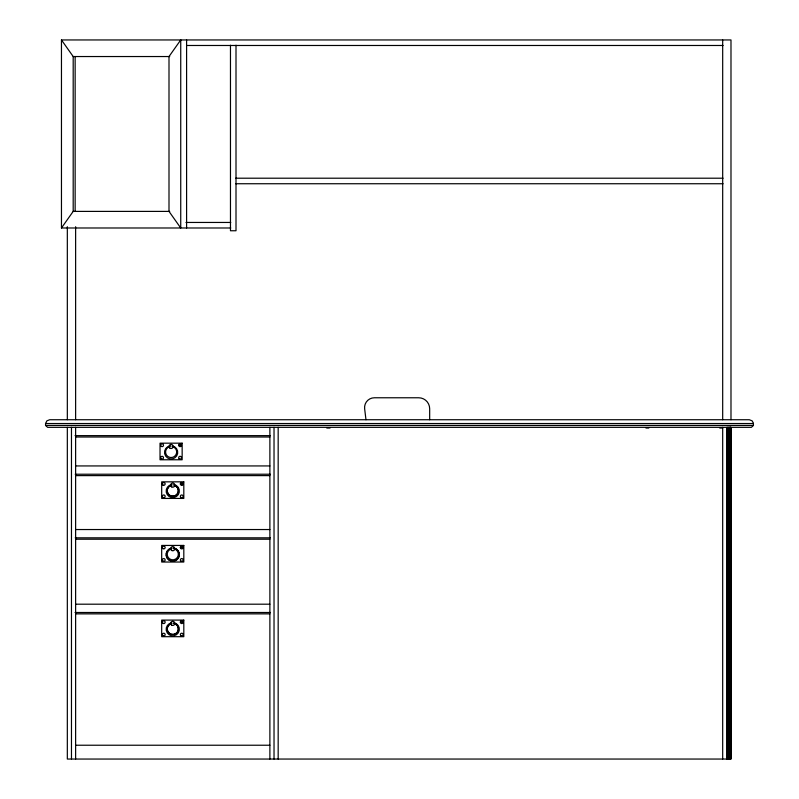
<?xml version="1.0" encoding="UTF-8"?>
<svg xmlns="http://www.w3.org/2000/svg" width="799" height="799" viewBox="0 0 799 799"><rect width="100%" height="100%" fill="white"/><g stroke="black" fill="none" stroke-linecap="round" stroke-linejoin="round"><path stroke-width="1.2" d="M171.735 623.48L171.735 622.751A6.612 6.592 -9.7 0 0 167.221 632.858A6.612 6.592 -9.7 0 0 178.307 632.848A6.612 6.592 -9.7 0 0 173.802 622.751L173.812 623.48A5.583 5.563 -9.7 0 1 177.418 632.029A5.583 5.563 -9.7 0 1 168.13 632.029A5.583 5.563 -9.7 0 1 171.735 623.48A5.583 5.563 -9.7 0 0 168.12 631.989A5.583 5.563 -9.7 0 0 177.418 631.989A5.583 5.563 -9.7 0 0 173.802 623.44M171.735 548.134L171.735 548.823A5.583 5.563 -9.7 0 0 168.13 557.372A5.583 5.563 -9.7 0 0 177.418 557.372A5.583 5.563 -9.7 0 0 173.812 548.823L173.802 548.084A6.612 6.592 -9.7 0 1 178.307 558.191A6.612 6.592 -9.7 0 1 167.231 558.241A6.612 6.592 -9.7 0 1 171.735 548.134L171.735 548.084A6.612 6.592 -9.7 0 0 167.221 558.191A6.612 6.592 -9.7 0 0 178.307 558.191A6.612 6.592 -9.7 0 0 173.812 548.134L173.802 548.084M181.733 485.293L181.743 482.526M45.553 423.53L46.891 420.833L49.698 419.735L749.302 419.735L752.109 420.833L753.367 423.021L753.447 425.438L751.38 427.335L47.62 427.335L45.553 425.438L45.553 423.53L753.447 423.53M230.751 227.985L61.463 227.985L73.188 211.395L73.188 56.539L61.463 39.95L730.985 39.95L730.985 419.735M186.586 45.483L723.095 45.483M73.188 56.539L169.718 56.539M235.735 178.207L723.095 178.207M235.735 183.74L723.095 183.74M73.188 211.395L169.718 211.395M185.957 222.452L230.751 222.452M45.553 425.438L753.447 425.438M326.781 428.024L330.057 428.024M645.932 428.024L648.818 428.024M719.709 428.024L722.715 428.024M75.026 435.635L270.471 435.635M75.625 437.013L269.882 437.013M75.625 465.937L269.882 465.937M75.206 474.226L270.302 474.226M75.625 475.615L269.882 475.615M75.625 529.537L269.882 529.537M75.206 537.827L270.302 537.827M75.625 539.215L269.882 539.215M75.625 604.194L269.882 604.194M75.026 612.493L270.471 612.493M75.625 613.872L269.882 613.872M75.625 745.227L269.882 745.227M178.696 445.253L181.463 445.253A1.378 1.378 0 0 1 179.385 446.451A1.378 1.378 0 0 1 179.395 444.054A1.378 1.378 0 0 1 181.463 445.253M180.354 483.904L183.121 483.914A1.378 1.378 0 0 1 181.043 485.103A1.378 1.378 0 0 1 181.053 482.706A1.378 1.378 0 0 1 183.121 483.914M180.354 547.505L183.121 547.515A1.378 1.378 0 0 0 181.053 546.306A1.378 1.378 0 0 0 181.043 548.703A1.378 1.378 0 0 0 183.121 547.515M180.354 622.171L183.121 622.171A1.378 1.378 0 0 0 181.053 620.973A1.378 1.378 0 0 0 181.043 623.37A1.378 1.378 0 0 0 183.121 622.171M365.972 419.735L364.644 408.748A9.798 9.798 0 0 1 374.371 397.772L418.696 397.772A10.976 10.976 0 0 1 429.672 408.748L429.672 419.735M730.985 427.335L730.985 759.05L67.326 759.05L67.326 427.335M730.745 427.335L730.745 759.05M730.516 427.335L730.516 759.05M730.216 427.335L730.216 759.05M729.857 427.335L729.857 759.05M729.437 427.335L729.437 759.05M728.968 427.335L728.968 759.05M728.468 427.335L728.468 759.05M727.939 427.335L727.939 759.05M727.39 427.335L727.39 759.05M726.83 427.335L726.83 759.05M722.686 39.95L722.686 419.735M722.686 427.335L722.686 759.05M278.172 427.335L278.172 759.05M274.027 427.335L274.027 759.05M269.882 427.335L269.882 759.05M236.005 45.203L236.005 230.751L230.472 230.751L230.472 45.213M186.596 39.95L186.596 227.985M75.625 226.726L75.625 419.735M75.625 427.335L75.625 759.05M75.146 56.539L75.146 211.395M71.471 427.335L71.471 759.05M67.326 226.726L67.326 419.735M61.463 39.95L61.463 227.985M174.681 485.412A5.583 5.563 -9.7 0 1 177.048 494.211A5.583 5.563 -9.7 0 1 167.96 493.472A5.583 5.563 -9.7 0 1 171.735 485.173M170.087 445.872L170.087 446.561A5.583 5.563 -9.7 0 0 166.462 455.07A5.583 5.563 -9.7 0 0 175.76 455.07A5.583 5.563 -9.7 0 0 172.145 446.521L172.155 445.872A6.612 6.592 -9.7 0 1 176.659 455.979A6.612 6.592 -9.7 0 1 165.573 455.979A6.612 6.592 -9.7 0 1 170.087 445.872L170.087 445.872M171.735 484.534L171.735 485.223A5.583 5.563 -9.7 0 0 168.13 493.772A5.583 5.563 -9.7 0 0 177.418 493.772A5.583 5.563 -9.7 0 0 173.812 485.223L173.812 484.534A6.612 6.592 -9.7 0 1 178.317 494.631A6.612 6.592 -9.7 0 1 167.231 494.641A6.612 6.592 -9.7 0 1 171.735 484.534L171.735 484.534M180.734 39.95L168.998 56.539L168.998 211.395L180.734 227.985L180.734 39.95M182.152 443.175L160.03 443.175L160.03 459.775L182.152 459.775L182.152 443.175M183.81 481.837L161.688 481.837L161.688 498.426L183.81 498.426L183.81 481.837M183.81 545.437L161.688 545.437L161.688 562.027L183.81 562.027L183.81 545.437M183.81 620.094L161.688 620.094L161.688 636.693L183.81 636.693L183.81 620.094M161.388 458.876A1.378 1.378 0 0 0 163.485 457.727A1.378 1.378 0 0 0 161.438 456.489A1.378 1.378 0 0 0 161.388 458.876M179.186 458.746A1.378 1.378 0 0 0 181.443 457.947A1.378 1.378 0 0 0 179.615 456.389A1.378 1.378 0 0 0 179.186 458.746M170.057 448.259A2.077 2.077 0 0 0 173.163 446.461A2.077 2.077 0 0 0 170.057 444.663A2.077 2.077 0 0 0 170.057 448.259M161.228 446.321A1.378 1.378 0 0 0 163.475 445.472A1.378 1.378 0 0 0 161.618 443.954A1.378 1.378 0 0 0 161.228 446.321M163.046 561.138A1.378 1.378 0 0 0 165.143 559.979A1.378 1.378 0 0 0 163.096 558.741A1.378 1.378 0 0 0 163.046 561.138M180.844 561.008A1.378 1.378 0 0 0 183.101 560.209A1.378 1.378 0 0 0 181.273 558.651A1.378 1.378 0 0 0 180.844 561.008M171.715 550.511A2.077 2.077 0 0 0 174.821 548.713A2.077 2.077 0 0 0 171.715 546.916A2.077 2.077 0 0 0 171.715 550.511M162.886 548.583A1.378 1.378 0 0 0 165.123 547.734A1.378 1.378 0 0 0 163.276 546.216A1.378 1.378 0 0 0 162.886 548.583M163.046 497.537A1.378 1.378 0 0 0 165.143 496.379A1.378 1.378 0 0 0 163.096 495.14A1.378 1.378 0 0 0 163.046 497.537M180.844 497.407A1.378 1.378 0 0 0 183.101 496.608A1.378 1.378 0 0 0 181.273 495.05A1.378 1.378 0 0 0 180.844 497.407M171.715 486.911A2.077 2.077 0 0 0 174.821 485.113A2.077 2.077 0 0 0 171.715 483.315A2.077 2.077 0 0 0 171.715 486.911M162.886 484.983A1.378 1.378 0 0 0 165.123 484.134A1.378 1.378 0 0 0 163.276 482.616A1.378 1.378 0 0 0 162.886 484.983M163.046 635.794A1.378 1.378 0 0 0 165.143 634.646A1.378 1.378 0 0 0 163.096 633.407A1.378 1.378 0 0 0 163.046 635.794M180.844 635.664A1.378 1.378 0 0 0 183.101 634.865A1.378 1.378 0 0 0 181.273 633.307A1.378 1.378 0 0 0 180.844 635.664M171.715 625.178A2.077 2.077 0 0 0 174.821 623.38A2.077 2.077 0 0 0 171.715 621.582A2.077 2.077 0 0 0 171.715 625.178M162.886 623.24A1.378 1.378 0 0 0 165.123 622.391A1.378 1.378 0 0 0 163.276 620.873A1.378 1.378 0 0 0 162.886 623.24"/></g></svg>
